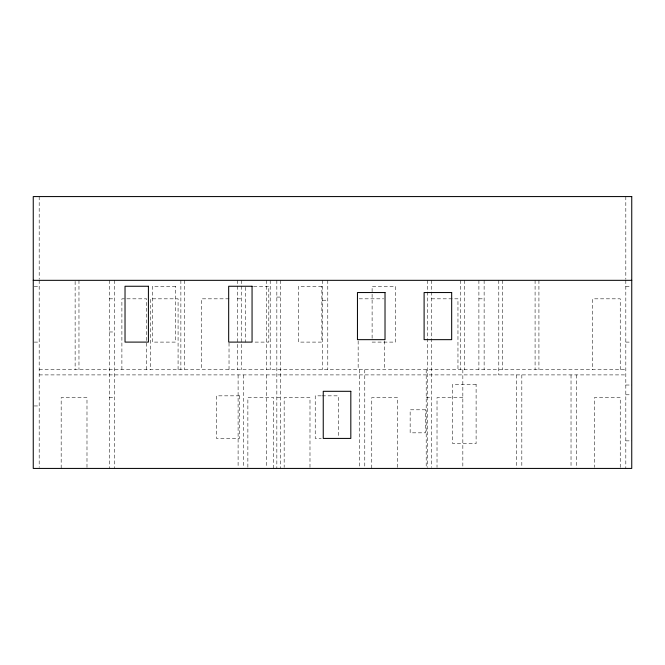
<?xml version="1.0" encoding="UTF-8"?>
<svg xmlns="http://www.w3.org/2000/svg" width="665" height="665" viewBox="0 0 665 665"><rect width="100%" height="100%" fill="white"/><g stroke="black" fill="none" stroke-linecap="round" stroke-linejoin="round"><path stroke-width="0.5" stroke-dasharray="3.33 2.49" d="M34.239 286.258L39.185 286.258M253.565 286.258L268.81 286.258L268.81 342.101L253.565 342.101M625.815 286.258L630.761 286.258M276.84 297.08L280.68 297.08M109.326 298.826L114.563 298.826M229.026 298.826L201.462 298.826L201.462 369.665M237.405 298.826L241.245 298.826M359.166 298.826L383.655 298.826M431.435 298.826L457.961 298.826L457.961 369.665M478.9 298.826L484.128 298.826M322.55 300.223L327.787 300.223M109.326 331.976L114.563 331.976M34.239 342.101L39.185 342.101M372.109 342.101L395.492 342.101L395.492 286.258L372.109 286.258L372.109 340.031M625.815 342.101L630.761 342.101M39.185 369.665L625.815 369.665M39.185 374.902L625.815 374.902M625.815 385.018L631.75 385.018M625.815 394.794L630.761 394.794M321.237 395.841L315.227 395.841L315.227 438.418L321.237 438.418M322.234 395.841L338.261 395.841L338.261 437.379M109.326 397.587L114.563 397.587M276.84 397.587L280.68 397.587M426.199 397.587L431.435 397.587M462.84 397.587L437.021 397.587L437.021 467.404M34.239 405.958L39.185 405.958M625.815 440.862L631.75 440.862M625.815 196.574L625.815 279.292M625.815 280.331L625.815 468.426M620.237 369.665L620.237 298.826L592.665 298.826L592.665 369.665M620.237 467.404L620.237 397.587L594.41 397.587L594.41 467.404M576.264 374.902L576.264 468.426M571.027 374.902L571.027 467.404M538.924 280.331L538.924 369.665M535.084 280.331L535.084 369.665M521.826 374.902L521.826 467.404M516.589 374.902L516.589 468.426M502.624 280.331L502.624 369.665M498.792 280.331L498.792 374.902M484.128 280.331L484.128 369.665M478.9 280.331L478.9 369.665M464.586 280.331L464.586 369.665M462.84 369.665L462.84 468.426M460.754 280.331L460.754 369.665M431.435 280.331L431.435 467.404M427.595 280.331L427.595 467.404M426.199 369.665L426.199 468.426M397.587 467.404L397.587 397.587L371.76 397.587L371.76 468.426M384.669 340.921L384.669 369.665M364.777 369.665L364.777 467.404M359.549 369.665L359.549 467.404M358.152 340.921L358.152 369.665M327.787 280.331L327.787 369.665M322.55 280.331L322.55 369.665M309.99 467.404L309.99 397.587L284.163 397.587L284.163 467.404M280.68 280.331L280.68 468.426M276.84 280.331L276.84 468.426M273.697 468.426L273.697 397.587L247.87 397.587L247.87 468.426M270.206 280.331L270.206 369.665M266.366 280.331L266.366 369.665M266.366 374.902L266.366 467.404M245.427 287.297L245.427 342.101M243.332 374.902L243.332 467.404M241.245 280.331L241.245 369.665M238.103 374.902L238.103 467.404M237.405 280.331L237.405 369.665M229.026 342.974L229.026 369.665M184.704 280.331L184.704 369.665M180.872 280.331L180.872 369.665M178.079 369.665L178.079 298.826L150.506 298.826L150.506 369.665M146.666 369.665L146.666 298.826L121.894 298.826L121.894 369.665M114.563 280.331L114.563 468.426M109.326 280.331L109.326 468.426M86.99 467.404L86.99 397.587L61.172 397.587L61.172 468.426M78.969 280.331L78.969 369.665M75.128 281.37L75.128 369.665M39.185 196.574L39.185 279.292M39.185 280.331L39.185 467.404M175.635 286.258L152.252 286.258L152.252 342.101L175.635 342.101L175.635 286.258M321.86 286.258L298.477 286.258L298.477 342.101L321.86 342.101L321.86 286.258M476.107 384.32L452.724 384.32L452.724 443.646L476.107 443.646L476.107 384.32M239.5 395.841L216.466 395.841L216.466 438.418L239.5 438.418L239.5 395.841M425.5 409.798L410.147 409.798L410.147 432.832L425.5 432.832L425.5 409.798"/><path stroke-width="1" d="M33.25 280.331L631.75 280.331M631.75 196.574L33.25 196.574L33.25 468.426L631.75 468.426L631.75 196.574M148.411 286.258L125.028 286.258L125.028 342.101L148.411 342.101L148.411 286.258M252.06 286.258L228.677 286.258L228.677 342.101L252.06 342.101L252.06 286.258M385.018 292.542L357.454 292.542L357.454 339.657L385.018 339.657L385.018 292.542M451.676 292.542L424.104 292.542L424.104 339.657L451.676 339.657L451.676 292.542M350.821 391.303L323.248 391.303L323.248 438.418L350.821 438.418L350.821 391.303"/></g></svg>
